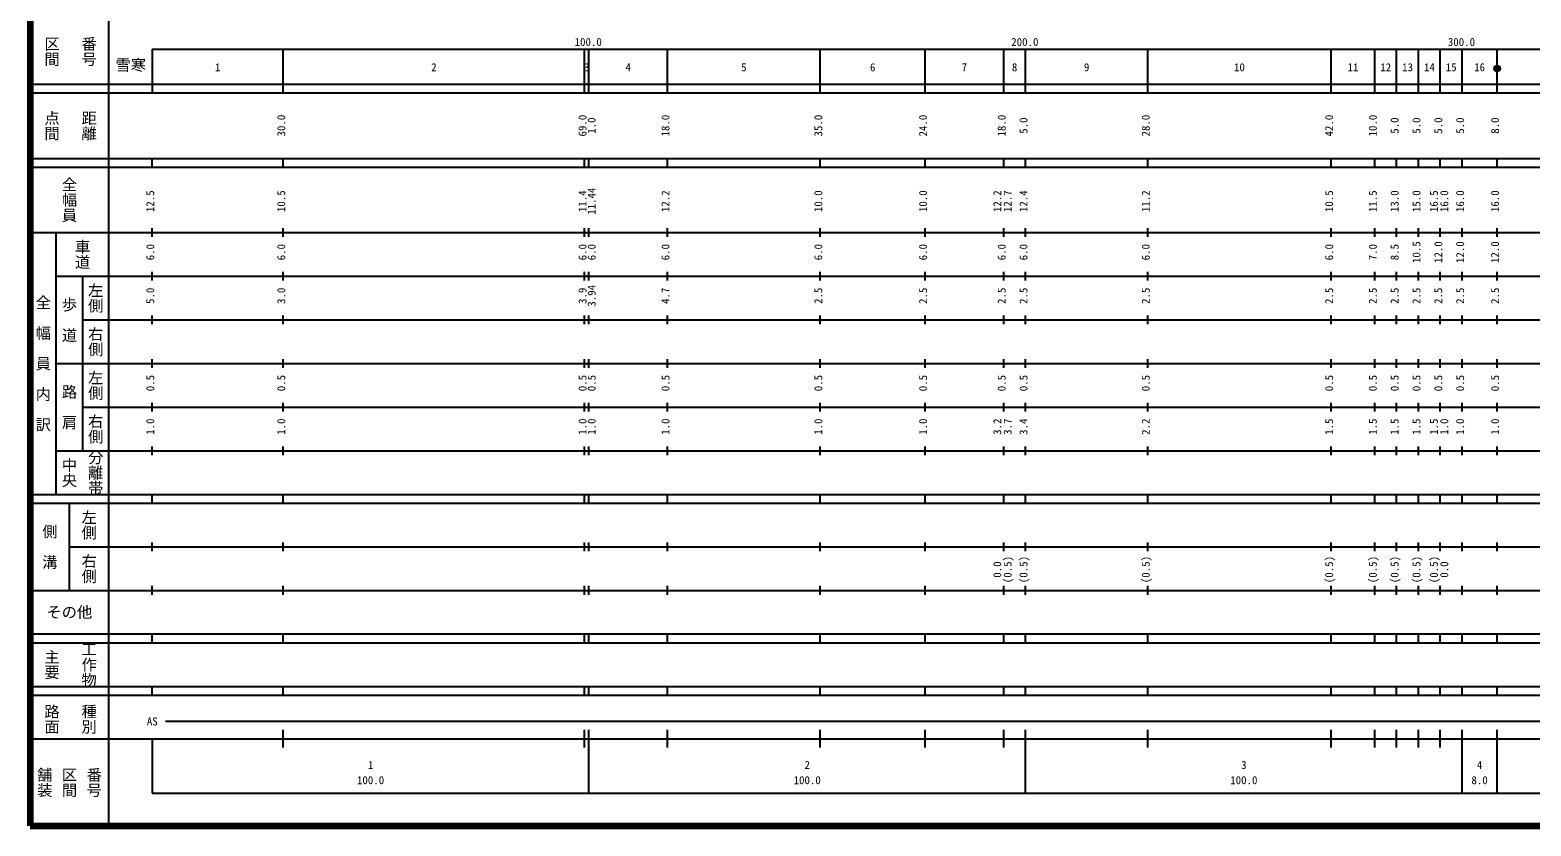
# Model space of a CAD drawing. Units: millimetres on the paper, enlarged 1000 times. Extents: x 40000 to 680000, y 20000 to 380000.
# Drawn here: x 40000 to 383770, y 20000 to 202409 of the extents above; entities that cross this region are included whole.
import ezdxf
from ezdxf.enums import TextEntityAlignment as Align

# ---------------------------------------------------------------- set-up
doc = ezdxf.new("R2010")
doc.units = ezdxf.units.MM
doc.header["$LTSCALE"] = 1000
doc.layers.add('M-TTL', color=7, linetype='Continuous', lineweight=13)
doc.layers.add('M-TTL-BAND', color=7, linetype='Continuous', lineweight=25)
doc.layers.add('M-TTL-TXT', color=7, linetype='Continuous')
doc.styles.add('@ＭＳ ゴシック', font='')
doc.styles.add('ＭＳ ゴシック', font='')
doc.styles.get('@ＭＳ ゴシック').set_extended_font_data('@MS Gothic')
doc.styles.get('ＭＳ ゴシック').set_extended_font_data('MS Gothic')

msp = doc.modelspace()

# ---------------------------------------------------------------- linework, layer by layer
at = {"layer": 'M-TTL', "color": 2, "lineweight": 140}
for p, q in [((40000, 380000), (40000, 20000)), ((40000, 20000), (680000, 20000))]:
    msp.add_line(p, q, dxfattribs=at)
at = {"layer": 'M-TTL'}
for centre, radius in [((376001, 193575), 750), ((376001, 193575), 700), ((376001, 193575), 650), ((376001, 193575), 600), ((376001, 193575), 550), ((376000, 193572), 500), ((376000, 193572), 450), ((376000, 193572), 400), ((376000, 193572), 350), ((376001, 193571), 300), ((376000, 193571), 250), ((376000, 193571), 200), ((376000, 193571), 150), ((376000, 193572), 100), ((376000, 193572), 50)]:
    msp.add_circle(centre, radius, dxfattribs=at)
at = {"layer": 'M-TTL-BAND'}
for p, q in [((58000, 370000), (58000, 20000)), ((68000, 198000), (579000, 198000)), ((68000, 198000), (68000, 188000)), ((98000, 188000), (98000, 198000)), ((167000, 188000), (167000, 198000)), ((168000, 188000), (168000, 198000)), ((186000, 188000), (186000, 198000)), ((221000, 188000), (221000, 198000)), ((245000, 188000), (245000, 198000)), ((263000, 188000), (263000, 198000)), ((268000, 188000), (268000, 198000)), ((296000, 188000), (296000, 198000)), ((338000, 188000), (338000, 198000)), ((348000, 188000), (348000, 198000)), ((353000, 188000), (353000, 198000)), ((358000, 188000), (358000, 198000)), ((363000, 188000), (363000, 198000)), ((368000, 188000), (368000, 198000)), ((376000, 188000), (376000, 198000)), ((40000, 190000), (579000, 190000)), ((40000, 188000), (579000, 188000)), ((40000, 173000), (579000, 173000)), ((68000, 171000), (68000, 173000)), ((98000, 171000), (98000, 173000)), ((167000, 171000), (167000, 173000)), ((168000, 171000), (168000, 173000)), ((186000, 171000), (186000, 173000)), ((221000, 171000), (221000, 173000)), ((245000, 171000), (245000, 173000)), ((263000, 171000), (263000, 173000)), ((268000, 171000), (268000, 173000)), ((296000, 171000), (296000, 173000)), ((338000, 171000), (338000, 173000)), ((348000, 171000), (348000, 173000)), ((353000, 171000), (353000, 173000)), ((358000, 171000), (358000, 173000)), ((363000, 171000), (363000, 173000)), ((368000, 171000), (368000, 173000)), ((376000, 171000), (376000, 173000)), ((40000, 171000), (579000, 171000)), ((40000, 156000), (579000, 156000)), ((46000, 96000), (46000, 156000)), ((68000, 155000), (68000, 157000)), ((98000, 155000), (98000, 157000)), ((167000, 155000), (167000, 157000)), ((168000, 155000), (168000, 157000)), ((186000, 155000), (186000, 157000)), ((221000, 155000), (221000, 157000)), ((245000, 155000), (245000, 157000)), ((263000, 155000), (263000, 157000)), ((268000, 155000), (268000, 157000)), ((296000, 155000), (296000, 157000)), ((338000, 155000), (338000, 157000)), ((348000, 155000), (348000, 157000)), ((353000, 155000), (353000, 157000)), ((358000, 155000), (358000, 157000)), ((363000, 155000), (363000, 157000)), ((368000, 155000), (368000, 157000)), ((376000, 155000), (376000, 157000)), ((46000, 146000), (579000, 146000)), ((52000, 146000), (52000, 106000)), ((68000, 145000), (68000, 147000)), ((98000, 145000), (98000, 147000)), ((167000, 145000), (167000, 147000)), ((168000, 145000), (168000, 147000)), ((186000, 145000), (186000, 147000)), ((221000, 145000), (221000, 147000)), ((245000, 145000), (245000, 147000)), ((263000, 145000), (263000, 147000)), ((268000, 145000), (268000, 147000)), ((296000, 145000), (296000, 147000)), ((338000, 145000), (338000, 147000)), ((348000, 145000), (348000, 147000)), ((353000, 145000), (353000, 147000)), ((358000, 145000), (358000, 147000)), ((363000, 145000), (363000, 147000)), ((368000, 145000), (368000, 147000)), ((376000, 145000), (376000, 147000)), ((52000, 136000), (579000, 136000)), ((68000, 135000), (68000, 137000)), ((98000, 135000), (98000, 137000)), ((167000, 135000), (167000, 137000)), ((168000, 135000), (168000, 137000)), ((186000, 135000), (186000, 137000)), ((221000, 135000), (221000, 137000)), ((245000, 135000), (245000, 137000)), ((263000, 135000), (263000, 137000)), ((268000, 135000), (268000, 137000)), ((296000, 135000), (296000, 137000)), ((338000, 135000), (338000, 137000)), ((348000, 135000), (348000, 137000)), ((353000, 135000), (353000, 137000)), ((358000, 135000), (358000, 137000)), ((363000, 135000), (363000, 137000)), ((368000, 135000), (368000, 137000)), ((376000, 135000), (376000, 137000)), ((46000, 126000), (579000, 126000)), ((68000, 125000), (68000, 127000)), ((98000, 125000), (98000, 127000)), ((167000, 125000), (167000, 127000)), ((168000, 125000), (168000, 127000)), ((186000, 125000), (186000, 127000)), ((221000, 125000), (221000, 127000)), ((245000, 125000), (245000, 127000)), ((263000, 125000), (263000, 127000)), ((268000, 125000), (268000, 127000)), ((296000, 125000), (296000, 127000)), ((338000, 125000), (338000, 127000)), ((348000, 125000), (348000, 127000)), ((353000, 125000), (353000, 127000)), ((358000, 125000), (358000, 127000)), ((363000, 125000), (363000, 127000)), ((368000, 125000), (368000, 127000)), ((376000, 125000), (376000, 127000)), ((68000, 115000), (68000, 117000)), ((98000, 115000), (98000, 117000)), ((167000, 115000), (167000, 117000)), ((168000, 115000), (168000, 117000)), ((186000, 115000), (186000, 117000)), ((221000, 115000), (221000, 117000)), ((245000, 115000), (245000, 117000)), ((263000, 115000), (263000, 117000)), ((268000, 115000), (268000, 117000)), ((296000, 115000), (296000, 117000)), ((338000, 115000), (338000, 117000)), ((348000, 115000), (348000, 117000)), ((353000, 115000), (353000, 117000)), ((358000, 115000), (358000, 117000)), ((363000, 115000), (363000, 117000)), ((368000, 115000), (368000, 117000)), ((376000, 115000), (376000, 117000)), ((52000, 116000), (579000, 116000)), ((68000, 105000), (68000, 107000)), ((98000, 105000), (98000, 107000)), ((167000, 105000), (167000, 107000)), ((168000, 105000), (168000, 107000)), ((186000, 105000), (186000, 107000)), ((221000, 105000), (221000, 107000)), ((245000, 105000), (245000, 107000)), ((263000, 105000), (263000, 107000)), ((268000, 105000), (268000, 107000)), ((296000, 105000), (296000, 107000)), ((338000, 105000), (338000, 107000)), ((348000, 105000), (348000, 107000)), ((353000, 105000), (353000, 107000)), ((358000, 105000), (358000, 107000)), ((363000, 105000), (363000, 107000)), ((368000, 105000), (368000, 107000)), ((376000, 105000), (376000, 107000)), ((46000, 106000), (579000, 106000)), ((40000, 96000), (579000, 96000)), ((40000, 94000), (579000, 94000)), ((49000, 94000), (49000, 74000)), ((68000, 94000), (68000, 96000)), ((98000, 94000), (98000, 96000)), ((167000, 94000), (167000, 96000)), ((168000, 94000), (168000, 96000)), ((186000, 94000), (186000, 96000)), ((221000, 94000), (221000, 96000)), ((245000, 94000), (245000, 96000)), ((263000, 94000), (263000, 96000)), ((268000, 94000), (268000, 96000)), ((296000, 94000), (296000, 96000)), ((338000, 94000), (338000, 96000)), ((348000, 94000), (348000, 96000)), ((353000, 94000), (353000, 96000)), ((358000, 94000), (358000, 96000)), ((363000, 94000), (363000, 96000)), ((368000, 94000), (368000, 96000)), ((376000, 94000), (376000, 96000)), ((49000, 84000), (579000, 84000)), ((68000, 83000), (68000, 85000)), ((98000, 83000), (98000, 85000)), ((167000, 83000), (167000, 85000)), ((168000, 83000), (168000, 85000)), ((186000, 83000), (186000, 85000)), ((221000, 83000), (221000, 85000)), ((245000, 83000), (245000, 85000)), ((263000, 83000), (263000, 85000)), ((268000, 83000), (268000, 85000)), ((296000, 83000), (296000, 85000)), ((338000, 83000), (338000, 85000)), ((348000, 83000), (348000, 85000)), ((353000, 83000), (353000, 85000)), ((358000, 83000), (358000, 85000)), ((363000, 83000), (363000, 85000)), ((368000, 83000), (368000, 85000)), ((376000, 83000), (376000, 85000)), ((40000, 74000), (579000, 74000)), ((68000, 73000), (68000, 75000)), ((98000, 73000), (98000, 75000)), ((167000, 73000), (167000, 75000)), ((168000, 73000), (168000, 75000)), ((186000, 73000), (186000, 75000)), ((221000, 73000), (221000, 75000)), ((245000, 73000), (245000, 75000)), ((263000, 73000), (263000, 75000)), ((268000, 73000), (268000, 75000)), ((296000, 73000), (296000, 75000)), ((338000, 73000), (338000, 75000)), ((348000, 73000), (348000, 75000)), ((353000, 73000), (353000, 75000)), ((358000, 73000), (358000, 75000)), ((363000, 73000), (363000, 75000)), ((368000, 73000), (368000, 75000)), ((376000, 73000), (376000, 75000)), ((40000, 64000), (579000, 64000)), ((40000, 62000), (579000, 62000)), ((68000, 62000), (68000, 64000)), ((98000, 62000), (98000, 64000)), ((167000, 62000), (167000, 64000)), ((168000, 62000), (168000, 64000)), ((186000, 62000), (186000, 64000)), ((221000, 62000), (221000, 64000)), ((245000, 62000), (245000, 64000)), ((263000, 62000), (263000, 64000)), ((268000, 62000), (268000, 64000)), ((296000, 62000), (296000, 64000)), ((338000, 62000), (338000, 64000)), ((348000, 62000), (348000, 64000)), ((353000, 62000), (353000, 64000)), ((358000, 62000), (358000, 64000)), ((363000, 62000), (363000, 64000)), ((368000, 62000), (368000, 64000)), ((376000, 62000), (376000, 64000)), ((40000, 52000), (579000, 52000)), ((68000, 50000), (68000, 52000)), ((98000, 50000), (98000, 52000)), ((167000, 50000), (167000, 52000)), ((168000, 50000), (168000, 52000)), ((186000, 50000), (186000, 52000)), ((221000, 50000), (221000, 52000)), ((245000, 50000), (245000, 52000)), ((263000, 50000), (263000, 52000)), ((268000, 50000), (268000, 52000)), ((296000, 50000), (296000, 52000)), ((338000, 50000), (338000, 52000)), ((348000, 50000), (348000, 52000)), ((353000, 50000), (353000, 52000)), ((358000, 50000), (358000, 52000)), ((363000, 50000), (363000, 52000)), ((368000, 50000), (368000, 52000)), ((376000, 50000), (376000, 52000)), ((40000, 50000), (579000, 50000)), ((71000, 44000), (565000, 44000)), ((98000, 38000), (98000, 42000)), ((167000, 38000), (167000, 42000)), ((168000, 27500), (168000, 42000)), ((186000, 38000), (186000, 42000)), ((221000, 38000), (221000, 42000)), ((245000, 38000), (245000, 42000)), ((263000, 38000), (263000, 42000)), ((268000, 27500), (268000, 42000)), ((296000, 38000), (296000, 42000)), ((338000, 38000), (338000, 42000)), ((348000, 38000), (348000, 42000)), ((353000, 38000), (353000, 42000)), ((358000, 38000), (358000, 42000)), ((363000, 38000), (363000, 42000)), ((368000, 27500), (368000, 42000)), ((376000, 27500), (376000, 42000)), ((40000, 40000), (579000, 40000)), ((68000, 40000), (68000, 27500)), ((68000, 27500), (579000, 27500))]:
    msp.add_line(p, q, dxfattribs=at)

# ---------------------------------------------------------------- texts
at = {"layer": 'M-TTL-BAND', "style": '@ＭＳ ゴシック'}
for s, p in [('区間', (45000, 197500)), ('番号', (53500, 197500)), ('点間', (45000, 180500)), ('距離', (53500, 180500)), ('全幅員', (49000, 163500)), ('車道', (52000, 151000)), ('全\u3000幅\u3000員\u3000内\u3000訳', (43000, 126000)), ('歩\u3000道', (49000, 136000)), ('左側', (55000, 141000)), ('右側', (55000, 131000)), ('左側', (55000, 121000)), ('路\u3000肩', (49000, 116000)), ('右側', (55000, 111000)), ('中央', (49000, 101000)), ('分離帯', (55000, 101000)), ('左側', (53500, 89000)), ('側\u3000溝', (44500, 84000)), ('右側', (53500, 79000)), ('主要', (45000, 57000)), ('工作物', (53500, 57000)), ('路面', (45000, 44500)), ('種別', (53500, 44500)), ('舗装', (43333, 30000)), ('区間', (49000, 30000)), ('番号', (54667, 30000))]:
    msp.add_text(s, height=2566, rotation=270, dxfattribs=at).set_placement(p, align=Align.MIDDLE_CENTER)
at = {"layer": 'M-TTL-BAND', "style": 'ＭＳ ゴシック'}
for s, p in [('100.0', (167844, 198195)), ('200.0', (267844, 198195)), ('300.0', (367844, 198195)), ('1', (83000, 192405)), ('2', (132500, 192405)), ('3', (167500, 192405)), ('4', (177000, 192405)), ('5', (203500, 192405)), ('6', (233000, 192405)), ('7', (254000, 192405)), ('8', (265500, 192405)), ('9', (282000, 192405)), ('10', (317000, 192405)), ('11', (343000, 192405)), ('12', (350500, 192405)), ('13', (355500, 192405)), ('14', (360500, 192405)), ('15', (365500, 192405)), ('16', (372000, 192405)), ('AS', (68000, 42500)), ('1', (118000, 32523)), ('2', (218000, 32523)), ('3', (318000, 32523)), ('4', (372000, 32523)), ('100.0', (118000, 29033)), ('100.0', (218000, 29033)), ('100.0', (318000, 29033)), ('8.0', (372000, 29033))]:
    msp.add_text(s, height=1833, dxfattribs=at).set_placement(p, align=Align.BOTTOM_CENTER)
for s, p in [('30.0', (99000, 180500)), ('69.0', (168000, 180500)), ('1.0', (170090, 180500)), ('18.0', (187000, 180500)), ('35.0', (222000, 180500)), ('24.0', (246000, 180500)), ('18.0', (264000, 180500)), ('5.0', (269000, 180500)), ('28.0', (297000, 180500)), ('42.0', (339000, 180500)), ('10.0', (349000, 180500)), ('5.0', (354000, 180500)), ('5.0', (359000, 180500)), ('5.0', (364000, 180500)), ('5.0', (369000, 180500)), ('8.0', (377000, 180500)), ('12.5', (69000, 163174)), ('10.5', (99000, 163174)), ('11.4', (168000, 163174)), ('11.44', (170090, 163174)), ('12.2', (187000, 163174)), ('10.0', (222000, 163174)), ('10.0', (246000, 163174)), ('12.2', (263000, 163174)), ('12.7', (265370, 163174)), ('12.4', (269000, 163174)), ('11.2', (297000, 163174)), ('10.5', (339000, 163174)), ('11.5', (349000, 163174)), ('13.0', (354000, 163174)), ('15.0', (359000, 163174)), ('16.5', (363000, 163174)), ('16.0', (365370, 163174)), ('16.0', (369000, 163174)), ('16.0', (377000, 163174)), ('6.0', (69000, 151500)), ('6.0', (99000, 151500)), ('6.0', (168000, 151500)), ('6.0', (170090, 151500)), ('6.0', (187000, 151500)), ('6.0', (222000, 151500)), ('6.0', (246000, 151500)), ('6.0', (264000, 151500)), ('6.0', (269000, 151500)), ('6.0', (297000, 151500)), ('6.0', (339000, 151500)), ('7.0', (349000, 151500)), ('8.5', (354000, 151500)), ('10.5', (359000, 151500)), ('12.0', (364000, 151500)), ('12.0', (369000, 151500)), ('12.0', (377000, 151500)), ('5.0', (69000, 141500)), ('3.0', (99000, 141500)), ('3.9', (168000, 141500)), ('3.94', (170090, 141500)), ('4.7', (187000, 141500)), ('2.5', (222000, 141500)), ('2.5', (246000, 141500)), ('2.5', (264000, 141500)), ('2.5', (269000, 141500)), ('2.5', (297000, 141500)), ('2.5', (339000, 141500)), ('2.5', (349000, 141500)), ('2.5', (354000, 141500)), ('2.5', (359000, 141500)), ('2.5', (364000, 141500)), ('2.5', (369000, 141500)), ('2.5', (377000, 141500)), ('0.5', (69000, 121500)), ('0.5', (99000, 121500)), ('0.5', (168000, 121500)), ('0.5', (170090, 121500)), ('0.5', (187000, 121500)), ('0.5', (222000, 121500)), ('0.5', (246000, 121500)), ('0.5', (264000, 121500)), ('0.5', (269000, 121500)), ('0.5', (297000, 121500)), ('0.5', (339000, 121500)), ('0.5', (349000, 121500)), ('0.5', (354000, 121500)), ('0.5', (359000, 121500)), ('0.5', (364000, 121500)), ('0.5', (369000, 121500)), ('0.5', (377000, 121500)), ('1.0', (69000, 111500)), ('1.0', (99000, 111500)), ('1.0', (168000, 111500)), ('1.0', (170090, 111500)), ('1.0', (187000, 111500)), ('1.0', (222000, 111500)), ('1.0', (246000, 111500)), ('3.2', (263000, 111500)), ('3.7', (265370, 111500)), ('3.4', (269000, 111500)), ('2.2', (297000, 111500)), ('1.5', (339000, 111500)), ('1.5', (349000, 111500)), ('1.5', (354000, 111500)), ('1.5', (359000, 111500)), ('1.5', (363000, 111500)), ('1.0', (365370, 111500)), ('1.0', (369000, 111500)), ('1.0', (377000, 111500)), ('0.0', (263000, 78764)), ('(0.5)', (265370, 78764)), ('(0.5)', (269000, 78764)), ('(0.5)', (297000, 78764)), ('(0.5)', (339000, 78764)), ('(0.5)', (349000, 78764)), ('(0.5)', (354000, 78764)), ('(0.5)', (359000, 78764)), ('(0.5)', (363000, 78764)), ('0.0', (365370, 78764))]:
    msp.add_text(s, height=1833, rotation=90, dxfattribs=at).set_placement(p, align=Align.BOTTOM_CENTER)
msp.add_text('その他', height=2566, dxfattribs=at).set_placement((49000, 69000), align=Align.MIDDLE_CENTER)
at = {"layer": 'M-TTL-TXT', "style": 'ＭＳ ゴシック'}
msp.add_text('雪寒', height=2566, dxfattribs=at).set_placement((63064, 194366), align=Align.MIDDLE_CENTER)

doc.saveas('drawing.dxf')
